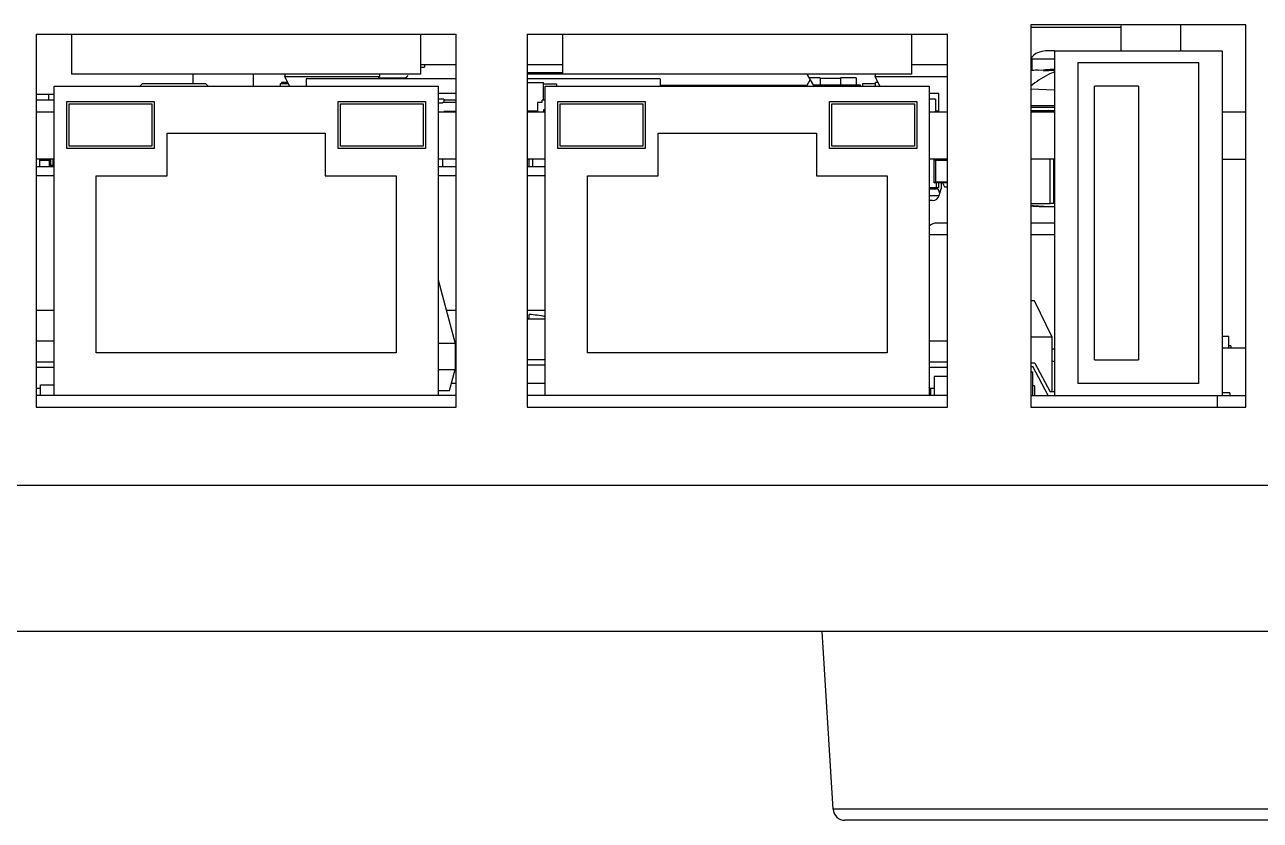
# Model space of a CAD drawing. Header units: millimetres. Extents: x 4086 to 8318, y 123 to 1549.
# Drawn here: x 7131 to 7183.3, y 987.5 to 1021.2 of the extents above; entities that cross this region are included whole.
import ezdxf

# ---------------------------------------------------------------- set-up
doc = ezdxf.new("R2010")
doc.units = ezdxf.units.MM
doc.layers.add('00_COMPONENTS', color=7, linetype='Continuous')
doc.layers.add('20_ALL_FEATURES', color=7, linetype='Continuous')

msp = doc.modelspace()

# ---------------------------------------------------------------- linework, layer by layer
at = {"layer": '00_COMPONENTS', "color": 7, "linetype": 'Continuous'}
for p, q in [((7165.193, 988.011), (7164.723, 995.542)), ((7185.252, 988.011), (7165.193, 988.011)), ((7184.753, 987.542), (7165.692, 987.542))]:
    msp.add_line(p, q, dxfattribs=at)
msp.add_arc((7165.692, 988.042), 0.5, 183.5763, 270, dxfattribs=at)
at = {"layer": '20_ALL_FEATURES', "color": 7, "linetype": 'Continuous'}
for p, q in [((7182.673, 1021.242), (7173.573, 1021.242)), ((7173.573, 1021.242), (7173.573, 1005.042)), ((7177.373, 1021.126), (7173.573, 1021.126)), ((7177.373, 1021.126), (7177.373, 1020.142)), ((7179.923, 1020.142), (7179.923, 1021.242)), ((7182.673, 1005.042), (7182.673, 1021.242)), ((7131.433, 1020.842), (7149.233, 1020.842)), ((7131.433, 1020.842), (7131.433, 1005.042)), ((7132.933, 1020.842), (7132.933, 1019.142)), ((7147.733, 1019.142), (7147.733, 1020.842)), ((7149.233, 1005.042), (7149.233, 1020.842)), ((7152.233, 1020.842), (7170.033, 1020.842)), ((7152.233, 1020.842), (7152.233, 1005.042)), ((7153.733, 1020.842), (7153.733, 1019.142)), ((7168.533, 1019.142), (7168.533, 1020.842)), ((7170.033, 1005.042), (7170.033, 1020.842)), ((7174.572, 1020.142), (7181.672, 1020.142)), ((7174.572, 1020.142), (7174.572, 1005.542)), ((7181.672, 1020.142), (7181.672, 1005.542)), ((7149.233, 1019.542), (7147.733, 1019.542)), ((7147.733, 1019.442), (7147.882, 1019.442)), ((7147.882, 1019.542), (7147.882, 1019.442)), ((7153.733, 1019.542), (7152.233, 1019.542)), ((7170.033, 1019.542), (7168.533, 1019.542)), ((7173.583, 1019.792), (7174.572, 1019.792)), ((7173.628, 1019.295), (7173.628, 1019.792)), ((7175.562, 1019.642), (7180.682, 1019.642)), ((7175.562, 1019.642), (7175.562, 1006.042)), ((7180.682, 1006.042), (7180.682, 1019.642)), ((7147.733, 1019.142), (7132.933, 1019.142)), ((7138.073, 1019.142), (7138.073, 1018.742)), ((7140.623, 1019.142), (7140.623, 1018.642)), ((7141.973, 1019.142), (7141.973, 1019.042)), ((7141.973, 1019.042), (7145.973, 1019.042)), ((7142.173, 1018.642), (7141.973, 1019.042)), ((7149.233, 1018.952), (7142.873, 1018.952)), ((7142.873, 1018.952), (7142.873, 1018.642)), ((7145.928, 1018.952), (7145.973, 1019.042)), ((7145.948, 1018.992), (7147.053, 1018.992)), ((7145.973, 1019.142), (7145.973, 1019.042)), ((7146.923, 1018.952), (7146.923, 1018.992)), ((7152.233, 1019.219), (7153.733, 1019.219)), ((7153.733, 1019.151), (7152.233, 1019.151)), ((7168.533, 1019.142), (7152.233, 1019.142)), ((7157.873, 1018.952), (7152.233, 1018.952)), ((7157.873, 1018.952), (7157.873, 1018.642)), ((7164.223, 1018.927), (7164.073, 1018.667)), ((7164.373, 1018.667), (7164.098, 1019.142)), ((7164.648, 1018.992), (7164.185, 1018.992)), ((7164.648, 1018.992), (7164.648, 1018.702)), ((7165.498, 1018.967), (7164.648, 1018.967)), ((7166.173, 1018.992), (7165.498, 1018.992)), ((7165.498, 1018.992), (7165.498, 1018.702)), ((7166.173, 1018.992), (7166.173, 1018.702)), ((7166.973, 1019.142), (7166.973, 1019.042)), ((7166.973, 1019.042), (7170.033, 1019.042)), ((7167.173, 1018.642), (7166.973, 1019.042)), ((7173.88, 1019.324), (7174.182, 1019.333)), ((7174.101, 1019.338), (7174.383, 1019.346)), ((7174.572, 1019.299), (7174.104, 1019.278)), ((7132.202, 1018.642), (7148.462, 1018.642)), ((7132.202, 1005.542), (7132.202, 1018.642)), ((7135.923, 1018.742), (7135.823, 1018.642)), ((7138.623, 1018.742), (7135.923, 1018.742)), ((7138.623, 1018.742), (7138.723, 1018.642)), ((7142.123, 1018.742), (7141.778, 1018.742)), ((7141.778, 1018.742), (7141.778, 1018.642)), ((7142.098, 1018.792), (7141.828, 1018.792)), ((7141.828, 1018.792), (7141.828, 1018.742)), ((7148.462, 1018.642), (7148.462, 1005.542)), ((7152.233, 1018.792), (7152.923, 1018.792)), ((7152.923, 1018.042), (7152.923, 1018.792)), ((7152.923, 1018.742), (7153.473, 1018.742)), ((7153.003, 1018.642), (7169.263, 1018.642)), ((7153.003, 1005.542), (7153.003, 1018.642)), ((7153.473, 1018.742), (7153.473, 1018.642)), ((7164.073, 1018.667), (7157.873, 1018.667)), ((7164.073, 1018.642), (7164.073, 1018.667)), ((7164.352, 1018.702), (7166.343, 1018.702)), ((7164.373, 1018.642), (7164.373, 1018.667)), ((7166.373, 1018.642), (7166.343, 1018.702)), ((7166.993, 1018.742), (7166.443, 1018.742)), ((7166.443, 1018.742), (7166.443, 1018.642)), ((7167.098, 1018.792), (7166.993, 1018.792)), ((7166.993, 1018.642), (7166.993, 1018.792)), ((7169.263, 1018.642), (7169.263, 1005.542)), ((7173.573, 1018.529), (7174.572, 1018.486)), ((7178.122, 1018.642), (7176.262, 1018.642)), ((7176.262, 1007.042), (7176.262, 1018.642)), ((7178.122, 1018.642), (7178.122, 1007.042)), ((7132.202, 1018.292), (7131.433, 1018.292)), ((7132.202, 1018.042), (7131.433, 1018.042)), ((7131.973, 1018.042), (7131.973, 1018.292)), ((7132.732, 1017.992), (7136.432, 1017.992)), ((7132.732, 1015.992), (7132.732, 1017.992)), ((7132.832, 1017.892), (7136.332, 1017.892)), ((7132.832, 1016.092), (7132.832, 1017.892)), ((7136.332, 1017.892), (7136.332, 1016.092)), ((7136.432, 1017.992), (7136.432, 1015.992)), ((7144.232, 1017.992), (7147.932, 1017.992)), ((7144.232, 1015.992), (7144.232, 1017.992)), ((7144.332, 1017.892), (7147.832, 1017.892)), ((7144.332, 1016.092), (7144.332, 1017.892)), ((7147.832, 1017.892), (7147.832, 1016.092)), ((7147.932, 1017.992), (7147.932, 1015.992)), ((7148.462, 1018.342), (7149.233, 1018.342)), ((7148.698, 1018.092), (7148.462, 1018.092)), ((7148.648, 1017.917), (7148.468, 1017.917)), ((7148.648, 1017.922), (7148.648, 1017.917)), ((7149.233, 1017.942), (7148.668, 1017.942)), ((7148.698, 1018.092), (7148.698, 1017.942)), ((7148.698, 1018.067), (7149.233, 1018.067)), ((7152.873, 1017.942), (7152.673, 1017.942)), ((7152.673, 1017.942), (7152.673, 1017.542)), ((7153.003, 1018.042), (7152.873, 1018.042)), ((7152.873, 1017.942), (7152.873, 1018.042)), ((7153.533, 1017.992), (7157.233, 1017.992)), ((7153.533, 1015.992), (7153.533, 1017.992)), ((7153.633, 1017.892), (7157.133, 1017.892)), ((7153.633, 1016.092), (7153.633, 1017.892)), ((7157.133, 1017.892), (7157.133, 1016.092)), ((7157.233, 1017.992), (7157.233, 1015.992)), ((7165.033, 1017.992), (7168.733, 1017.992)), ((7165.033, 1015.992), (7165.033, 1017.992)), ((7165.133, 1017.892), (7168.633, 1017.892)), ((7165.133, 1016.092), (7165.133, 1017.892)), ((7168.633, 1017.892), (7168.633, 1016.092)), ((7168.733, 1017.992), (7168.733, 1015.992)), ((7169.263, 1018.342), (7169.673, 1018.342)), ((7169.528, 1018.092), (7169.263, 1018.092)), ((7169.528, 1018.092), (7169.528, 1017.542)), ((7169.673, 1017.592), (7169.673, 1018.342)), ((7132.202, 1017.542), (7131.433, 1017.542)), ((7149.233, 1017.542), (7148.462, 1017.542)), ((7149.233, 1017.567), (7148.698, 1017.567)), ((7148.923, 1017.542), (7148.923, 1017.567)), ((7149.123, 1017.542), (7149.123, 1017.567)), ((7152.233, 1017.592), (7152.673, 1017.592)), ((7153.003, 1017.542), (7152.233, 1017.542)), ((7152.348, 1017.592), (7152.348, 1017.542)), ((7152.673, 1017.567), (7152.598, 1017.567)), ((7152.623, 1017.567), (7152.623, 1017.542)), ((7153.003, 1017.642), (7152.923, 1017.642)), ((7152.923, 1017.642), (7152.923, 1017.542)), ((7170.033, 1017.542), (7169.263, 1017.542)), ((7169.528, 1017.592), (7169.673, 1017.592)), ((7169.668, 1017.542), (7169.668, 1017.592)), ((7173.573, 1017.824), (7174.572, 1017.824)), ((7174.572, 1017.736), (7173.573, 1017.736)), ((7173.573, 1017.611), (7174.572, 1017.611)), ((7174.572, 1017.542), (7173.573, 1017.542)), ((7182.673, 1017.542), (7181.672, 1017.542)), ((7136.982, 1016.642), (7143.682, 1016.642)), ((7136.982, 1014.842), (7136.982, 1016.642)), ((7143.682, 1016.642), (7143.682, 1014.842)), ((7157.783, 1016.642), (7164.483, 1016.642)), ((7157.783, 1014.842), (7157.783, 1016.642)), ((7164.483, 1016.642), (7164.483, 1014.842)), ((7136.432, 1015.992), (7132.732, 1015.992)), ((7136.332, 1016.092), (7132.832, 1016.092)), ((7147.932, 1015.992), (7144.232, 1015.992)), ((7147.832, 1016.092), (7144.332, 1016.092)), ((7157.233, 1015.992), (7153.533, 1015.992)), ((7157.133, 1016.092), (7153.633, 1016.092)), ((7168.733, 1015.992), (7165.033, 1015.992)), ((7168.633, 1016.092), (7165.133, 1016.092)), ((7132.202, 1015.542), (7131.433, 1015.542)), ((7131.573, 1015.542), (7131.573, 1015.242)), ((7131.998, 1015.492), (7131.573, 1015.492)), ((7132.048, 1015.542), (7131.998, 1015.492)), ((7131.998, 1015.242), (7131.998, 1015.492)), ((7132.048, 1015.542), (7132.048, 1015.242)), ((7132.048, 1015.292), (7132.143, 1015.292)), ((7132.143, 1015.542), (7132.143, 1015.242)), ((7149.233, 1015.542), (7148.462, 1015.542)), ((7148.653, 1015.542), (7148.653, 1015.242)), ((7153.003, 1015.542), (7152.233, 1015.542)), ((7152.323, 1015.242), (7152.323, 1015.542)), ((7152.463, 1015.542), (7152.463, 1015.242)), ((7170.033, 1015.542), (7169.263, 1015.542)), ((7169.473, 1014.542), (7169.473, 1015.542)), ((7169.523, 1015.492), (7169.473, 1015.542)), ((7170.033, 1015.492), (7169.523, 1015.492)), ((7169.523, 1015.492), (7169.523, 1014.592)), ((7174.572, 1015.542), (7173.573, 1015.542)), ((7174.387, 1013.673), (7174.387, 1015.542)), ((7174.526, 1015.542), (7174.526, 1013.669)), ((7181.672, 1015.542), (7182.673, 1015.542)), ((7131.433, 1015.242), (7132.202, 1015.242)), ((7132.202, 1014.842), (7131.433, 1014.842)), ((7133.982, 1014.842), (7136.982, 1014.842)), ((7133.982, 1007.342), (7133.982, 1014.842)), ((7143.682, 1014.842), (7146.682, 1014.842)), ((7146.682, 1014.842), (7146.682, 1007.342)), ((7148.462, 1015.242), (7149.233, 1015.242)), ((7149.233, 1014.842), (7148.462, 1014.842)), ((7152.233, 1015.242), (7153.003, 1015.242)), ((7153.003, 1014.842), (7152.233, 1014.842)), ((7154.783, 1014.842), (7157.783, 1014.842)), ((7154.783, 1007.342), (7154.783, 1014.842)), ((7164.483, 1014.842), (7167.483, 1014.842)), ((7167.483, 1014.842), (7167.483, 1007.342)), ((7169.263, 1014.342), (7169.673, 1014.342)), ((7169.263, 1014.292), (7169.573, 1014.292)), ((7169.473, 1014.542), (7169.523, 1014.592)), ((7170.033, 1014.542), (7169.473, 1014.542)), ((7169.523, 1014.592), (7170.033, 1014.592)), ((7169.573, 1014.292), (7169.573, 1014.542)), ((7169.673, 1014.342), (7169.673, 1014.542)), ((7169.687, 1014.006), (7169.773, 1014.292)), ((7169.773, 1014.542), (7169.773, 1014.292)), ((7169.823, 1014.542), (7169.903, 1014.382)), ((7169.903, 1014.382), (7170.033, 1014.382)), ((7169.263, 1014.006), (7169.687, 1014.006)), ((7169.399, 1013.792), (7169.263, 1013.792)), ((7173.573, 1013.673), (7174.387, 1013.673)), ((7173.916, 1013.542), (7174.572, 1013.542)), ((7174.572, 1013.667), (7174.526, 1013.669)), ((7170.033, 1012.842), (7169.598, 1012.842)), ((7174.572, 1012.843), (7173.573, 1012.843)), ((7170.033, 1012.342), (7169.263, 1012.342)), ((7174.572, 1012.343), (7173.573, 1012.343)), ((7148.462, 1010.432), (7149.183, 1007.742)), ((7173.723, 1009.542), (7173.573, 1009.542)), ((7174.473, 1008.004), (7173.723, 1009.542)), ((7132.202, 1009.142), (7131.433, 1009.142)), ((7149.233, 1009.142), (7148.808, 1009.142)), ((7153.003, 1009.142), (7152.233, 1009.142)), ((7153.003, 1008.767), (7152.233, 1008.767)), ((7152.316, 1008.787), (7152.316, 1008.968)), ((7174.473, 1008.004), (7173.573, 1008.004)), ((7174.473, 1005.692), (7174.473, 1008.004)), ((7181.953, 1008.042), (7181.672, 1008.042)), ((7181.953, 1007.542), (7181.953, 1008.042)), ((7132.202, 1007.842), (7131.433, 1007.842)), ((7149.183, 1007.742), (7148.462, 1007.742)), ((7149.183, 1007.742), (7149.183, 1006.642)), ((7169.275, 1007.842), (7169.263, 1007.809)), ((7170.033, 1007.842), (7169.275, 1007.842)), ((7174.473, 1007.512), (7174.572, 1007.512)), ((7182.673, 1007.542), (7181.672, 1007.542)), ((7182.033, 1007.642), (7181.953, 1007.642)), ((7182.033, 1007.642), (7182.033, 1007.542)), ((7132.202, 1006.942), (7131.433, 1006.942)), ((7146.682, 1007.342), (7133.982, 1007.342)), ((7153.003, 1007.048), (7152.233, 1007.048)), ((7167.483, 1007.342), (7154.783, 1007.342)), ((7170.033, 1006.942), (7169.263, 1006.942)), ((7173.737, 1006.911), (7173.573, 1006.911)), ((7173.737, 1006.911), (7174.387, 1005.692)), ((7174.473, 1006.992), (7174.572, 1006.992)), ((7176.262, 1007.042), (7178.122, 1007.042)), ((7131.433, 1006.742), (7132.202, 1006.742)), ((7148.462, 1006.642), (7149.183, 1006.642)), ((7148.942, 1005.742), (7149.183, 1006.642)), ((7152.233, 1006.842), (7153.003, 1006.842)), ((7169.263, 1006.742), (7170.033, 1006.742)), ((7173.573, 1006.761), (7173.647, 1006.761)), ((7173.573, 1006.542), (7173.632, 1006.542)), ((7173.632, 1006.542), (7173.582, 1006.492)), ((7173.632, 1006.542), (7173.632, 1005.542)), ((7174.297, 1005.542), (7173.647, 1006.761)), ((7131.433, 1005.842), (7131.622, 1005.842)), ((7131.622, 1005.992), (7132.202, 1005.992)), ((7131.622, 1005.542), (7131.622, 1005.992)), ((7149.233, 1006.042), (7149.022, 1006.042)), ((7153.003, 1006.042), (7152.233, 1006.042)), ((7169.275, 1005.842), (7169.263, 1005.875)), ((7169.275, 1005.842), (7169.468, 1005.842)), ((7169.311, 1005.842), (7169.311, 1005.542)), ((7170.033, 1006.342), (7169.468, 1006.342)), ((7169.468, 1006.342), (7169.468, 1005.542)), ((7173.723, 1005.952), (7173.632, 1005.952)), ((7173.723, 1005.942), (7173.632, 1005.942)), ((7173.723, 1005.952), (7173.723, 1005.542)), ((7180.682, 1006.042), (7175.562, 1006.042)), ((7149.233, 1005.542), (7131.433, 1005.542)), ((7148.462, 1005.742), (7148.942, 1005.742)), ((7148.473, 1005.542), (7148.473, 1005.742)), ((7170.033, 1005.542), (7152.233, 1005.542)), ((7173.573, 1005.542), (7182.673, 1005.542)), ((7174.572, 1005.692), (7174.387, 1005.692)), ((7181.473, 1005.042), (7181.473, 1005.542)), ((7182, 1005.642), (7181.672, 1005.642)), ((7182, 1005.642), (7182, 1005.542)), ((7131.433, 1005.042), (7149.233, 1005.042)), ((7152.233, 1005.042), (7170.033, 1005.042)), ((7173.573, 1005.042), (7182.673, 1005.042)), ((6861.573, 1001.742), (7188.873, 1001.742)), ((7188.823, 995.542), (6861.623, 995.542))]:
    msp.add_line(p, q, dxfattribs=at)
for centre, radius, start, end in [((7177.873, 1021.126), 0.5, 166.4596, 180), ((7147.053, 1019.112), 0.12, 270, 0), ((7174.185, 1014.336), 4.997, 96.4609, 97.0488), ((7174.184, 1014.349), 4.984, 93.4922, 96.4618), ((7174.182, 1014.37), 4.963, 85.4727, 89.9962), ((7174.38, 1013.023), 6.322, 88.3168, 89.9796), ((7148.468, 1017.897), 0.02, 90, 104.6973), ((7148.668, 1017.922), 0.02, 90, 180), ((7169.399, 1014.092), 0.3, 270, 343.3008), ((7169.598, 1012.342), 0.5, 90, 132.4), ((7151.973, 1003.992), 4.807, 85.8995, 86.8995), ((7151.973, 1003.992), 4.988, 78.0915, 86.0484)]:
    msp.add_arc(centre, radius, start, end, dxfattribs=at)
for centre, major_axis, ratio, start_param, end_param in [((7175.473, 1019.122), (1.88, -0.699), 0.393931, 8.496134, 9.462968), ((7169.573, 1013.625), (0, 0.667), 0.3, -0.785398, 0), ((7175.473, 1013.542), (1.9, -0.038), 0.028594, -3.141019, -2.530154), ((7175.473, 1013.542), (1.9, -0.054), 0.020013, 3.359688, 4.102096), ((7174.444, 1013.669), (0.1, -0.002), 0.028594, 0.611438, 2.182235)]:
    msp.add_ellipse(centre, major_axis=major_axis, ratio=ratio, start_param=start_param, end_param=end_param, dxfattribs=at)
msp.add_open_spline([(7174.571, 1019.245), (7174.483, 1019.212), (7174.123, 1019.055), (7173.795, 1018.829), (7173.569, 1018.634)], degree=3, knots=[0, 0, 0, 0, 0.239007, 1, 1, 1, 1], dxfattribs=at)

doc.saveas('drawing.dxf')
